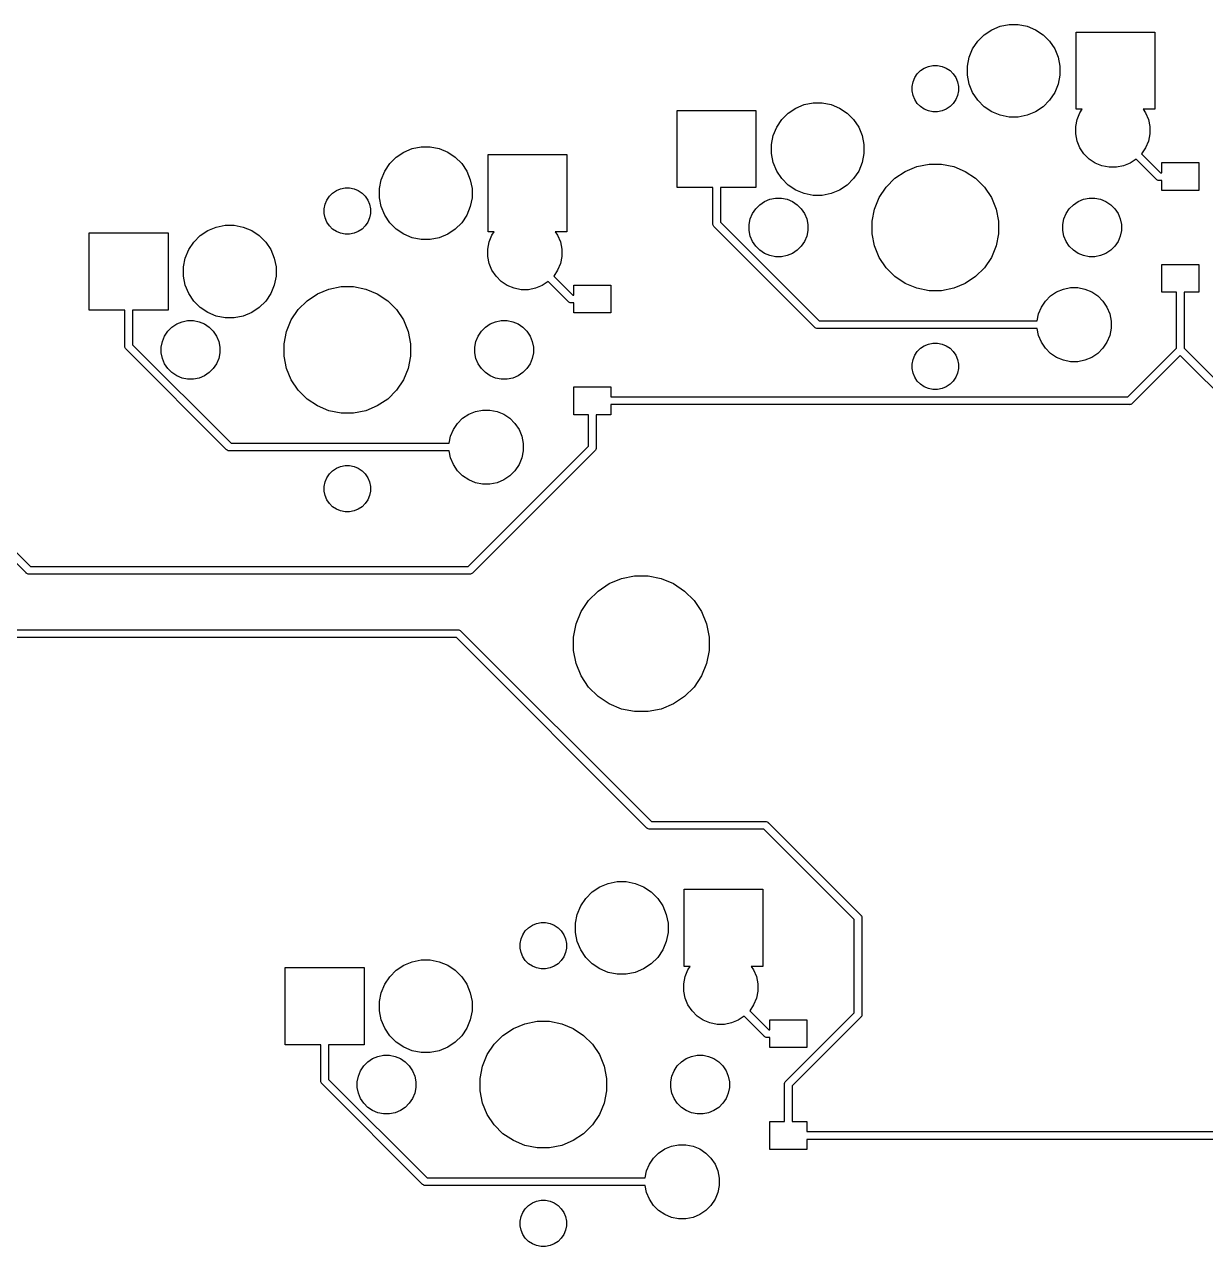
# Model space of a CAD drawing. Extents: x 52 to 337, y -160 to -34.
# Drawn here: x 97.49 to 135.76, y -132.25 to -92.64 of the extents above; entities that cross this region are included whole.
import ezdxf

# ---------------------------------------------------------------- set-up
doc = ezdxf.new("R2010")
doc.units = 0
doc.layers.add('BLACK', color=7, linetype='CONTINUOUS')

msp = doc.modelspace()

# ---------------------------------------------------------------- linework, layer by layer
at = {"layer": 'BLACK', "linetype": 'CONTINUOUS'}
for p, q in [((129.102, -92.6964), (129.392, -92.6388)), ((129.392, -92.6388), (129.688, -92.6388)), ((129.688, -92.6388), (129.978, -92.6964)), ((128.375, -93.1826), (128.584, -92.9736)), ((128.584, -92.9736), (128.829, -92.8095)), ((128.829, -92.8095), (129.102, -92.6964)), ((129.978, -92.6964), (130.251, -92.8095)), ((130.251, -92.8095), (130.496, -92.9736)), ((130.496, -92.9736), (130.705, -93.1826)), ((131.567, -95.3888), (131.567, -92.8888)), ((131.567, -92.8888), (134.117, -92.8888)), ((134.117, -92.8888), (134.117, -95.3888)), ((128.098, -93.7012), (128.211, -93.4282)), ((128.211, -93.4282), (128.375, -93.1826)), ((130.705, -93.1826), (130.869, -93.4282)), ((130.869, -93.4282), (130.982, -93.7012)), ((128.04, -93.991), (128.098, -93.7012)), ((130.982, -93.7012), (131.04, -93.991)), ((126.335, -94.3635), (126.417, -94.2407)), ((126.417, -94.2407), (126.522, -94.1362)), ((126.522, -94.1362), (126.645, -94.0541)), ((126.645, -94.0541), (126.781, -93.9976)), ((126.781, -93.9976), (126.926, -93.9688)), ((126.926, -93.9688), (127.074, -93.9688)), ((127.074, -93.9688), (127.219, -93.9976)), ((127.219, -93.9976), (127.355, -94.0541)), ((127.355, -94.0541), (127.478, -94.1362)), ((127.478, -94.1362), (127.583, -94.2407)), ((127.583, -94.2407), (127.665, -94.3635)), ((128.04, -94.2865), (128.04, -93.991)), ((131.04, -93.991), (131.04, -94.2865)), ((126.25, -94.6449), (126.279, -94.5)), ((126.25, -94.7926), (126.25, -94.6449)), ((126.279, -94.5), (126.335, -94.3635)), ((127.665, -94.3635), (127.721, -94.5)), ((127.721, -94.5), (127.75, -94.6449)), ((127.75, -94.6449), (127.75, -94.7926)), ((128.098, -94.5763), (128.04, -94.2865)), ((128.211, -94.8493), (128.098, -94.5763)), ((130.982, -94.5763), (130.869, -94.8493)), ((131.04, -94.2865), (130.982, -94.5763)), ((126.279, -94.9375), (126.25, -94.7926)), ((126.335, -95.074), (126.279, -94.9375)), ((127.721, -94.9375), (127.665, -95.074)), ((127.75, -94.7926), (127.721, -94.9375)), ((128.375, -95.0949), (128.211, -94.8493)), ((130.869, -94.8493), (130.705, -95.0949)), ((118.64, -97.9287), (118.64, -95.4287)), ((118.64, -95.4287), (121.19, -95.4287)), ((121.19, -95.4287), (121.19, -97.9287)), ((122.234, -95.5136), (122.479, -95.3495)), ((122.479, -95.3495), (122.752, -95.2364)), ((122.752, -95.2364), (123.042, -95.1787)), ((123.042, -95.1787), (123.338, -95.1787)), ((123.338, -95.1787), (123.628, -95.2364)), ((123.628, -95.2364), (123.901, -95.3495)), ((123.901, -95.3495), (124.146, -95.5136)), ((126.417, -95.1968), (126.335, -95.074)), ((126.522, -95.3013), (126.417, -95.1968)), ((126.645, -95.3834), (126.522, -95.3013)), ((126.781, -95.4399), (126.645, -95.3834)), ((126.926, -95.4688), (126.781, -95.4399)), ((127.219, -95.4399), (127.074, -95.4688)), ((127.355, -95.3834), (127.219, -95.4399)), ((127.478, -95.3013), (127.355, -95.3834)), ((127.583, -95.1968), (127.478, -95.3013)), ((127.665, -95.074), (127.583, -95.1968)), ((128.584, -95.3039), (128.375, -95.0949)), ((128.829, -95.468), (128.584, -95.3039)), ((130.496, -95.3039), (130.251, -95.468)), ((130.705, -95.0949), (130.496, -95.3039)), ((131.761, -95.3888), (131.567, -95.3888)), ((131.687, -95.5003), (131.761, -95.3888)), ((134.117, -95.3888), (133.739, -95.3888)), ((133.739, -95.3888), (133.813, -95.5003)), ((121.861, -95.9682), (122.025, -95.7226)), ((122.025, -95.7226), (122.234, -95.5136)), ((124.146, -95.5136), (124.355, -95.7226)), ((124.355, -95.7226), (124.519, -95.9682)), ((127.074, -95.4688), (126.926, -95.4688)), ((129.102, -95.5811), (128.829, -95.468)), ((129.392, -95.6388), (129.102, -95.5811)), ((129.688, -95.6388), (129.392, -95.6388)), ((129.978, -95.5811), (129.688, -95.6388)), ((130.251, -95.468), (129.978, -95.5811)), ((131.55, -95.9506), (131.596, -95.7187)), ((131.596, -95.7187), (131.687, -95.5003)), ((133.813, -95.5003), (133.904, -95.7187)), ((133.904, -95.7187), (133.95, -95.9506)), ((121.69, -96.531), (121.748, -96.2412)), ((121.748, -96.2412), (121.861, -95.9682)), ((124.519, -95.9682), (124.632, -96.2412)), ((124.632, -96.2412), (124.69, -96.531)), ((131.55, -96.1869), (131.55, -95.9506)), ((131.596, -96.4188), (131.55, -96.1869)), ((133.95, -96.1869), (133.904, -96.4188)), ((133.95, -95.9506), (133.95, -96.1869)), ((110.052, -96.6651), (110.342, -96.6075)), ((110.342, -96.6075), (110.638, -96.6075)), ((110.638, -96.6075), (110.928, -96.6651)), ((121.69, -96.8265), (121.69, -96.531)), ((124.69, -96.531), (124.69, -96.8265)), ((131.687, -96.6372), (131.596, -96.4188)), ((131.818, -96.8337), (131.687, -96.6372)), ((133.813, -96.6372), (133.686, -96.8279)), ((133.904, -96.4188), (133.813, -96.6372)), ((109.325, -97.1513), (109.534, -96.9424)), ((109.534, -96.9424), (109.779, -96.7782)), ((109.779, -96.7782), (110.052, -96.6651)), ((110.928, -96.6651), (111.201, -96.7782)), ((111.201, -96.7782), (111.446, -96.9424)), ((111.446, -96.9424), (111.655, -97.1513)), ((112.517, -99.3575), (112.517, -96.8575)), ((112.517, -96.8575), (115.067, -96.8575)), ((115.067, -96.8575), (115.067, -99.3575)), ((121.748, -97.1163), (121.69, -96.8265)), ((124.69, -96.8265), (124.632, -97.1163)), ((131.985, -97.0009), (131.818, -96.8337)), ((132.182, -97.1322), (131.985, -97.0009)), ((133.509, -97.0047), (133.318, -97.1322)), ((134.157, -97.6528), (133.509, -97.0047)), ((133.686, -96.8279), (134.302, -97.4437)), ((109.048, -97.67), (109.161, -97.397)), ((109.161, -97.397), (109.325, -97.1513)), ((111.655, -97.1513), (111.819, -97.397)), ((111.819, -97.397), (111.932, -97.67)), ((121.861, -97.3893), (121.748, -97.1163)), ((122.025, -97.6349), (121.861, -97.3893)), ((124.519, -97.3893), (124.355, -97.6349)), ((124.632, -97.1163), (124.519, -97.3893)), ((125.693, -97.6264), (126.029, -97.4021)), ((126.029, -97.4021), (126.402, -97.2475)), ((126.402, -97.2475), (126.798, -97.1687)), ((126.798, -97.1687), (127.202, -97.1687)), ((127.202, -97.1687), (127.598, -97.2475)), ((127.598, -97.2475), (127.971, -97.4021)), ((127.971, -97.4021), (128.307, -97.6264)), ((132.4, -97.2226), (132.182, -97.1322)), ((132.632, -97.2687), (132.4, -97.2226)), ((132.868, -97.2687), (132.632, -97.2687)), ((133.1, -97.2226), (132.868, -97.2687)), ((133.318, -97.1322), (133.1, -97.2226)), ((134.338, -97.4437), (134.338, -97.1187)), ((134.338, -97.1187), (135.537, -97.1187)), ((135.537, -97.1187), (135.537, -98.0187)), ((108.99, -97.9598), (109.048, -97.67)), ((111.932, -97.67), (111.99, -97.9598)), ((122.234, -97.8439), (122.025, -97.6349)), ((124.355, -97.6349), (124.146, -97.8439)), ((125.408, -97.912), (125.693, -97.6264)), ((128.307, -97.6264), (128.592, -97.912)), ((134.161, -97.6576), (134.157, -97.6528)), ((134.166, -97.6615), (134.161, -97.6576)), ((134.176, -97.67), (134.166, -97.6615)), ((134.166, -97.6615), (134.166, -97.6615)), ((134.18, -97.6732), (134.176, -97.67)), ((134.202, -97.6848), (134.18, -97.6732)), ((134.225, -97.6919), (134.202, -97.6848)), ((134.244, -97.6937), (134.225, -97.6919)), ((134.25, -97.6944), (134.244, -97.6937)), ((134.244, -97.6937), (134.244, -97.6937)), ((134.256, -97.6937), (134.25, -97.6944)), ((134.338, -97.6937), (134.256, -97.6937)), ((134.302, -97.4437), (134.338, -97.4437)), ((134.338, -98.0187), (134.338, -97.6937)), ((107.285, -98.3322), (107.367, -98.2094)), ((107.367, -98.2094), (107.472, -98.1049)), ((107.472, -98.1049), (107.595, -98.0229)), ((107.595, -98.0229), (107.731, -97.9663)), ((107.731, -97.9663), (107.876, -97.9375)), ((107.876, -97.9375), (108.024, -97.9375)), ((108.024, -97.9375), (108.169, -97.9663)), ((108.169, -97.9663), (108.305, -98.0229)), ((108.305, -98.0229), (108.428, -98.1049)), ((108.428, -98.1049), (108.533, -98.2094)), ((108.533, -98.2094), (108.615, -98.3322)), ((108.99, -98.2552), (108.99, -97.9598)), ((111.99, -97.9598), (111.99, -98.2552)), ((119.79, -97.9287), (118.64, -97.9287)), ((119.79, -99.0946), (119.79, -97.9287)), ((121.19, -97.9287), (120.04, -97.9287)), ((120.04, -97.9287), (120.04, -99.049)), ((122.479, -98.008), (122.234, -97.8439)), ((122.752, -98.1211), (122.479, -98.008)), ((123.042, -98.1787), (122.752, -98.1211)), ((123.338, -98.1787), (123.042, -98.1787)), ((123.628, -98.1211), (123.338, -98.1787)), ((123.901, -98.008), (123.628, -98.1211)), ((124.146, -97.8439), (123.901, -98.008)), ((125.183, -98.2477), (125.408, -97.912)), ((128.592, -97.912), (128.817, -98.2477)), ((135.537, -98.0187), (134.338, -98.0187)), ((107.2, -98.6136), (107.229, -98.4687)), ((107.2, -98.7614), (107.2, -98.6136)), ((107.229, -98.4687), (107.285, -98.3322)), ((108.615, -98.3322), (108.671, -98.4687)), ((108.671, -98.4687), (108.7, -98.6136)), ((108.7, -98.6136), (108.7, -98.7614)), ((109.048, -98.545), (108.99, -98.2552)), ((109.161, -98.818), (109.048, -98.545)), ((111.932, -98.545), (111.819, -98.818)), ((111.99, -98.2552), (111.932, -98.545)), ((121.078, -98.7688), (121.182, -98.6132)), ((121.182, -98.6132), (121.314, -98.4808)), ((121.314, -98.4808), (121.47, -98.3769)), ((121.47, -98.3769), (121.643, -98.3053)), ((121.643, -98.3053), (121.826, -98.2687)), ((121.826, -98.2687), (122.014, -98.2687)), ((122.014, -98.2687), (122.197, -98.3053)), ((122.197, -98.3053), (122.37, -98.3769)), ((122.37, -98.3769), (122.526, -98.4808)), ((122.526, -98.4808), (122.658, -98.6132)), ((122.658, -98.6132), (122.762, -98.7688)), ((124.95, -99.0168), (125.029, -98.6208)), ((125.029, -98.6208), (125.183, -98.2477)), ((128.817, -98.2477), (128.971, -98.6208)), ((128.971, -98.6208), (129.05, -99.0168)), ((131.238, -98.7688), (131.342, -98.6132)), ((131.342, -98.6132), (131.474, -98.4808)), ((131.474, -98.4808), (131.63, -98.3769)), ((131.63, -98.3769), (131.803, -98.3053)), ((131.803, -98.3053), (131.986, -98.2687)), ((131.986, -98.2687), (132.174, -98.2687)), ((132.174, -98.2687), (132.357, -98.3053)), ((132.357, -98.3053), (132.53, -98.3769)), ((132.53, -98.3769), (132.686, -98.4808)), ((132.686, -98.4808), (132.818, -98.6132)), ((132.818, -98.6132), (132.922, -98.7688)), ((107.229, -98.9063), (107.2, -98.7614)), ((107.285, -99.0428), (107.229, -98.9063)), ((108.671, -98.9063), (108.615, -99.0428)), ((108.7, -98.7614), (108.671, -98.9063)), ((109.325, -99.0637), (109.161, -98.818)), ((111.819, -98.818), (111.655, -99.0637)), ((120.97, -99.1252), (121.007, -98.9416)), ((121.007, -98.9416), (121.078, -98.7688)), ((122.762, -98.7688), (122.833, -98.9416)), ((122.833, -98.9416), (122.87, -99.1252)), ((124.95, -99.4207), (124.95, -99.0168)), ((129.05, -99.0168), (129.05, -99.4207)), ((131.13, -99.1252), (131.167, -98.9416)), ((131.167, -98.9416), (131.238, -98.7688)), ((132.922, -98.7688), (132.993, -98.9416)), ((132.993, -98.9416), (133.03, -99.1252)), ((99.59, -101.897), (99.59, -99.3975)), ((99.59, -99.3975), (102.14, -99.3975)), ((102.14, -99.3975), (102.14, -101.897)), ((103.184, -99.4824), (103.429, -99.3182)), ((103.429, -99.3182), (103.702, -99.2051)), ((103.702, -99.2051), (103.992, -99.1475)), ((103.992, -99.1475), (104.288, -99.1475)), ((104.288, -99.1475), (104.578, -99.2051)), ((104.578, -99.2051), (104.851, -99.3182)), ((104.851, -99.3182), (105.096, -99.4824)), ((107.367, -99.1656), (107.285, -99.0428)), ((107.472, -99.2701), (107.367, -99.1656)), ((107.595, -99.3521), (107.472, -99.2701)), ((107.731, -99.4087), (107.595, -99.3521)), ((107.876, -99.4375), (107.731, -99.4087)), ((108.169, -99.4087), (108.024, -99.4375)), ((108.305, -99.3521), (108.169, -99.4087)), ((108.428, -99.2701), (108.305, -99.3521)), ((108.533, -99.1656), (108.428, -99.2701)), ((108.615, -99.0428), (108.533, -99.1656)), ((109.534, -99.2726), (109.325, -99.0637)), ((109.779, -99.4368), (109.534, -99.2726)), ((111.446, -99.2726), (111.201, -99.4368)), ((111.655, -99.0637), (111.446, -99.2726)), ((112.711, -99.3575), (112.517, -99.3575)), ((112.637, -99.4691), (112.711, -99.3575)), ((115.067, -99.3575), (114.689, -99.3575)), ((114.689, -99.3575), (114.763, -99.4691)), ((119.789, -99.1008), (119.79, -99.0946)), ((119.79, -99.1069), (119.789, -99.1008)), ((119.792, -99.1253), (119.79, -99.1069)), ((119.79, -99.1069), (119.79, -99.1069)), ((119.799, -99.1488), (119.792, -99.1253)), ((119.811, -99.1705), (119.799, -99.1488)), ((119.826, -99.1896), (119.811, -99.1705)), ((119.831, -99.1935), (119.826, -99.1896)), ((123.09, -102.453), (119.831, -99.1935)), ((120.04, -99.049), (123.235, -102.244)), ((120.97, -99.3123), (120.97, -99.1252)), ((121.007, -99.4959), (120.97, -99.3123)), ((122.87, -99.3123), (122.833, -99.4959)), ((122.87, -99.1252), (122.87, -99.3123)), ((125.029, -99.8167), (124.95, -99.4207)), ((129.05, -99.4207), (128.971, -99.8167)), ((131.13, -99.3123), (131.13, -99.1252)), ((131.167, -99.4959), (131.13, -99.3123)), ((133.03, -99.3123), (132.993, -99.4959)), ((133.03, -99.1252), (133.03, -99.3123)), ((102.811, -99.937), (102.975, -99.6913)), ((102.975, -99.6913), (103.184, -99.4824)), ((105.096, -99.4824), (105.305, -99.6913)), ((105.305, -99.6913), (105.469, -99.937)), ((108.024, -99.4375), (107.876, -99.4375)), ((110.052, -99.5499), (109.779, -99.4368)), ((110.342, -99.6075), (110.052, -99.5499)), ((110.638, -99.6075), (110.342, -99.6075)), ((110.928, -99.5499), (110.638, -99.6075)), ((111.201, -99.4368), (110.928, -99.5499)), ((112.5, -99.9193), (112.546, -99.6875)), ((112.546, -99.6875), (112.637, -99.4691)), ((114.763, -99.4691), (114.854, -99.6875)), ((114.854, -99.6875), (114.9, -99.9193)), ((121.078, -99.6687), (121.007, -99.4959)), ((121.182, -99.8243), (121.078, -99.6687)), ((122.762, -99.6687), (122.658, -99.8243)), ((122.833, -99.4959), (122.762, -99.6687)), ((125.183, -100.19), (125.029, -99.8167)), ((128.971, -99.8167), (128.817, -100.19)), ((131.238, -99.6687), (131.167, -99.4959)), ((131.342, -99.8243), (131.238, -99.6687)), ((132.922, -99.6687), (132.818, -99.8243)), ((132.993, -99.4959), (132.922, -99.6687)), ((102.64, -100.5), (102.698, -100.21)), ((102.698, -100.21), (102.811, -99.937)), ((105.469, -99.937), (105.582, -100.21)), ((105.582, -100.21), (105.64, -100.5)), ((112.5, -100.156), (112.5, -99.9193)), ((112.546, -100.388), (112.5, -100.156)), ((114.9, -100.156), (114.854, -100.388)), ((114.9, -99.9193), (114.9, -100.156)), ((121.314, -99.9567), (121.182, -99.8243)), ((121.47, -100.061), (121.314, -99.9567)), ((121.643, -100.132), (121.47, -100.061)), ((121.826, -100.169), (121.643, -100.132)), ((122.014, -100.169), (121.826, -100.169)), ((122.197, -100.132), (122.014, -100.169)), ((122.37, -100.061), (122.197, -100.132)), ((122.526, -99.9567), (122.37, -100.061)), ((122.658, -99.8243), (122.526, -99.9567)), ((125.408, -100.526), (125.183, -100.19)), ((128.817, -100.19), (128.592, -100.526)), ((131.474, -99.9567), (131.342, -99.8243)), ((131.63, -100.061), (131.474, -99.9567)), ((131.803, -100.132), (131.63, -100.061)), ((131.986, -100.169), (131.803, -100.132)), ((132.174, -100.169), (131.986, -100.169)), ((132.357, -100.132), (132.174, -100.169)), ((132.53, -100.061), (132.357, -100.132)), ((132.686, -99.9567), (132.53, -100.061)), ((132.818, -99.8243), (132.686, -99.9567)), ((102.64, -100.795), (102.64, -100.5)), ((105.64, -100.5), (105.64, -100.795)), ((112.637, -100.606), (112.546, -100.388)), ((112.768, -100.802), (112.637, -100.606)), ((114.763, -100.606), (114.636, -100.797)), ((114.854, -100.388), (114.763, -100.606)), ((125.693, -100.811), (125.408, -100.526)), ((128.592, -100.526), (128.307, -100.811)), ((134.338, -101.319), (134.338, -100.419)), ((134.338, -100.419), (135.537, -100.419)), ((135.537, -100.419), (135.537, -101.319)), ((102.698, -101.085), (102.64, -100.795)), ((105.64, -100.795), (105.582, -101.085)), ((112.935, -100.97), (112.768, -100.802)), ((113.132, -101.101), (112.935, -100.97)), ((114.459, -100.973), (114.268, -101.101)), ((115.107, -101.622), (114.459, -100.973)), ((114.636, -100.797), (115.252, -101.412)), ((126.029, -101.035), (125.693, -100.811)), ((128.307, -100.811), (127.971, -101.035)), ((102.811, -101.358), (102.698, -101.085)), ((102.975, -101.604), (102.811, -101.358)), ((105.469, -101.358), (105.305, -101.604)), ((105.582, -101.085), (105.469, -101.358)), ((106.643, -101.595), (106.979, -101.371)), ((106.979, -101.371), (107.352, -101.216)), ((107.352, -101.216), (107.748, -101.137)), ((107.748, -101.137), (108.152, -101.137)), ((108.152, -101.137), (108.548, -101.216)), ((108.548, -101.216), (108.921, -101.371)), ((108.921, -101.371), (109.257, -101.595)), ((113.35, -101.191), (113.132, -101.101)), ((113.582, -101.237), (113.35, -101.191)), ((113.818, -101.237), (113.582, -101.237)), ((114.05, -101.191), (113.818, -101.237)), ((114.268, -101.101), (114.05, -101.191)), ((115.287, -101.412), (115.287, -101.087)), ((115.287, -101.087), (116.487, -101.087)), ((116.487, -101.087), (116.487, -101.987)), ((126.402, -101.19), (126.029, -101.035)), ((126.798, -101.269), (126.402, -101.19)), ((127.202, -101.269), (126.798, -101.269)), ((127.598, -101.19), (127.202, -101.269)), ((127.971, -101.035), (127.598, -101.19)), ((130.735, -101.437), (130.932, -101.305)), ((130.932, -101.305), (131.15, -101.215)), ((131.15, -101.215), (131.382, -101.169)), ((131.382, -101.169), (131.618, -101.169)), ((131.618, -101.169), (131.85, -101.215)), ((131.85, -101.215), (132.068, -101.305)), ((132.068, -101.305), (132.265, -101.437)), ((134.813, -101.319), (134.338, -101.319)), ((134.812, -103.136), (134.813, -101.319)), ((135.537, -101.319), (135.062, -101.319)), ((135.062, -101.319), (135.062, -103.136)), ((103.184, -101.813), (102.975, -101.604)), ((105.305, -101.604), (105.096, -101.813)), ((106.358, -101.881), (106.643, -101.595)), ((109.257, -101.595), (109.542, -101.881)), ((115.111, -101.626), (115.107, -101.622)), ((115.116, -101.63), (115.111, -101.626)), ((115.128, -101.64), (115.116, -101.63)), ((115.116, -101.63), (115.116, -101.63)), ((115.13, -101.642), (115.128, -101.64)), ((115.152, -101.654), (115.13, -101.642)), ((115.175, -101.661), (115.152, -101.654)), ((115.194, -101.662), (115.175, -101.661)), ((115.2, -101.663), (115.194, -101.662)), ((115.194, -101.662), (115.194, -101.662)), ((115.206, -101.662), (115.2, -101.663)), ((115.287, -101.662), (115.206, -101.662)), ((115.252, -101.412), (115.287, -101.412)), ((115.287, -101.987), (115.287, -101.662)), ((130.346, -102.019), (130.437, -101.8)), ((130.437, -101.8), (130.568, -101.604)), ((130.568, -101.604), (130.735, -101.437)), ((132.265, -101.437), (132.432, -101.604)), ((132.432, -101.604), (132.563, -101.8)), ((132.563, -101.8), (132.654, -102.019)), ((100.74, -101.897), (99.59, -101.897)), ((100.74, -103.063), (100.74, -101.897)), ((102.14, -101.897), (100.99, -101.897)), ((100.99, -101.897), (100.99, -103.018)), ((103.429, -101.977), (103.184, -101.813)), ((103.702, -102.09), (103.429, -101.977)), ((103.992, -102.147), (103.702, -102.09)), ((104.288, -102.147), (103.992, -102.147)), ((104.578, -102.09), (104.288, -102.147)), ((104.851, -101.977), (104.578, -102.09)), ((105.096, -101.813), (104.851, -101.977)), ((106.133, -102.216), (106.358, -101.881)), ((109.542, -101.881), (109.767, -102.216)), ((116.487, -101.987), (115.287, -101.987)), ((130.301, -102.244), (130.346, -102.019)), ((132.654, -102.019), (132.7, -102.251)), ((102.028, -102.738), (102.132, -102.582)), ((102.132, -102.582), (102.264, -102.45)), ((102.264, -102.45), (102.42, -102.346)), ((102.42, -102.346), (102.593, -102.274)), ((102.593, -102.274), (102.776, -102.237)), ((102.776, -102.237), (102.964, -102.237)), ((102.964, -102.237), (103.147, -102.274)), ((103.147, -102.274), (103.32, -102.346)), ((103.32, -102.346), (103.476, -102.45)), ((103.476, -102.45), (103.608, -102.582)), ((103.608, -102.582), (103.712, -102.738)), ((105.9, -102.986), (105.979, -102.59)), ((105.979, -102.59), (106.133, -102.216)), ((109.767, -102.216), (109.921, -102.59)), ((109.921, -102.59), (110, -102.986)), ((112.188, -102.738), (112.292, -102.582)), ((112.292, -102.582), (112.424, -102.45)), ((112.424, -102.45), (112.58, -102.346)), ((112.58, -102.346), (112.753, -102.274)), ((112.753, -102.274), (112.936, -102.237)), ((112.936, -102.237), (113.124, -102.237)), ((113.124, -102.237), (113.307, -102.274)), ((113.307, -102.274), (113.48, -102.346)), ((113.48, -102.346), (113.636, -102.45)), ((113.636, -102.45), (113.768, -102.582)), ((113.768, -102.582), (113.872, -102.738)), ((123.094, -102.458), (123.09, -102.453)), ((123.099, -102.461), (123.094, -102.458)), ((123.113, -102.473), (123.099, -102.461)), ((123.099, -102.461), (123.099, -102.461)), ((123.135, -102.485), (123.113, -102.473)), ((123.158, -102.492), (123.135, -102.485)), ((123.177, -102.494), (123.158, -102.492)), ((123.183, -102.494), (123.177, -102.494)), ((123.177, -102.494), (123.177, -102.494)), ((123.189, -102.494), (123.183, -102.494)), ((130.301, -102.494), (123.189, -102.494)), ((123.235, -102.244), (130.301, -102.244)), ((130.346, -102.719), (130.301, -102.494)), ((132.7, -102.487), (132.654, -102.719)), ((132.7, -102.251), (132.7, -102.487)), ((101.92, -103.094), (101.957, -102.91)), ((101.957, -102.91), (102.028, -102.738)), ((103.712, -102.738), (103.783, -102.91)), ((103.783, -102.91), (103.82, -103.094)), ((105.9, -103.389), (105.9, -102.986)), ((110, -102.986), (110, -103.389)), ((112.08, -103.094), (112.117, -102.91)), ((112.117, -102.91), (112.188, -102.738)), ((113.872, -102.738), (113.943, -102.91)), ((113.943, -102.91), (113.98, -103.094)), ((126.781, -102.998), (126.926, -102.969)), ((126.926, -102.969), (127.074, -102.969)), ((127.074, -102.969), (127.219, -102.998)), ((130.437, -102.937), (130.346, -102.719)), ((130.568, -103.134), (130.437, -102.937)), ((132.563, -102.937), (132.432, -103.134)), ((132.654, -102.719), (132.563, -102.937)), ((100.739, -103.07), (100.74, -103.063)), ((100.74, -103.076), (100.739, -103.07)), ((100.742, -103.094), (100.74, -103.076)), ((100.74, -103.076), (100.74, -103.076)), ((100.749, -103.118), (100.742, -103.094)), ((100.761, -103.139), (100.749, -103.118)), ((100.776, -103.158), (100.761, -103.139)), ((100.781, -103.162), (100.776, -103.158)), ((104.04, -106.422), (100.781, -103.162)), ((100.99, -103.018), (104.185, -106.212)), ((101.92, -103.281), (101.92, -103.094)), ((101.957, -103.465), (101.92, -103.281)), ((103.82, -103.281), (103.783, -103.465)), ((103.82, -103.094), (103.82, -103.281)), ((112.08, -103.281), (112.08, -103.094)), ((112.117, -103.465), (112.08, -103.281)), ((113.98, -103.281), (113.943, -103.465)), ((113.98, -103.094), (113.98, -103.281)), ((126.279, -103.5), (126.335, -103.363)), ((126.335, -103.363), (126.417, -103.241)), ((126.417, -103.241), (126.522, -103.136)), ((126.522, -103.136), (126.645, -103.054)), ((126.645, -103.054), (126.781, -102.998)), ((127.219, -102.998), (127.355, -103.054)), ((127.355, -103.054), (127.478, -103.136)), ((127.478, -103.136), (127.583, -103.241)), ((127.583, -103.241), (127.665, -103.363)), ((127.665, -103.363), (127.721, -103.5)), ((130.735, -103.301), (130.568, -103.134)), ((130.932, -103.432), (130.735, -103.301)), ((132.265, -103.301), (132.068, -103.432)), ((132.432, -103.134), (132.265, -103.301)), ((133.236, -104.712), (134.812, -103.136)), ((134.938, -103.364), (133.38, -104.922)), ((140.42, -108.847), (134.938, -103.364)), ((135.062, -103.136), (140.564, -108.638)), ((102.028, -103.637), (101.957, -103.465)), ((102.132, -103.793), (102.028, -103.637)), ((103.712, -103.637), (103.608, -103.793)), ((103.783, -103.465), (103.712, -103.637)), ((105.979, -103.785), (105.9, -103.389)), ((110, -103.389), (109.921, -103.785)), ((112.188, -103.637), (112.117, -103.465)), ((112.292, -103.793), (112.188, -103.637)), ((113.872, -103.637), (113.768, -103.793)), ((113.943, -103.465), (113.872, -103.637)), ((126.25, -103.645), (126.279, -103.5)), ((126.25, -103.793), (126.25, -103.645)), ((127.721, -103.5), (127.75, -103.645)), ((127.75, -103.645), (127.75, -103.793)), ((131.15, -103.523), (130.932, -103.432)), ((131.382, -103.569), (131.15, -103.523)), ((131.618, -103.569), (131.382, -103.569)), ((131.85, -103.523), (131.618, -103.569)), ((132.068, -103.432), (131.85, -103.523)), ((102.264, -103.925), (102.132, -103.793)), ((102.42, -104.029), (102.264, -103.925)), ((102.593, -104.101), (102.42, -104.029)), ((102.776, -104.137), (102.593, -104.101)), ((102.964, -104.137), (102.776, -104.137)), ((103.147, -104.101), (102.964, -104.137)), ((103.32, -104.029), (103.147, -104.101)), ((103.476, -103.925), (103.32, -104.029)), ((103.608, -103.793), (103.476, -103.925)), ((106.133, -104.159), (105.979, -103.785)), ((106.358, -104.494), (106.133, -104.159)), ((109.767, -104.159), (109.542, -104.494)), ((109.921, -103.785), (109.767, -104.159)), ((112.424, -103.925), (112.292, -103.793)), ((112.58, -104.029), (112.424, -103.925)), ((112.753, -104.101), (112.58, -104.029)), ((112.936, -104.137), (112.753, -104.101)), ((113.124, -104.137), (112.936, -104.137)), ((113.307, -104.101), (113.124, -104.137)), ((113.48, -104.029), (113.307, -104.101)), ((113.636, -103.925), (113.48, -104.029)), ((113.768, -103.793), (113.636, -103.925)), ((126.279, -103.938), (126.25, -103.793)), ((126.335, -104.074), (126.279, -103.938)), ((126.417, -104.197), (126.335, -104.074)), ((127.665, -104.074), (127.583, -104.197)), ((127.721, -103.938), (127.665, -104.074)), ((127.75, -103.793), (127.721, -103.938)), ((106.643, -104.78), (106.358, -104.494)), ((109.542, -104.494), (109.257, -104.78)), ((115.287, -105.287), (115.287, -104.387)), ((115.287, -104.387), (116.487, -104.387)), ((116.487, -104.387), (116.487, -104.712)), ((126.522, -104.301), (126.417, -104.197)), ((126.645, -104.383), (126.522, -104.301)), ((126.781, -104.44), (126.645, -104.383)), ((126.926, -104.469), (126.781, -104.44)), ((127.074, -104.469), (126.926, -104.469)), ((127.219, -104.44), (127.074, -104.469)), ((127.355, -104.383), (127.219, -104.44)), ((127.478, -104.301), (127.355, -104.383)), ((127.583, -104.197), (127.478, -104.301)), ((106.979, -105.004), (106.643, -104.78)), ((109.257, -104.78), (108.921, -105.004)), ((116.487, -104.712), (133.236, -104.712)), ((133.281, -104.962), (116.487, -104.962)), ((116.487, -104.962), (116.487, -105.287)), ((133.287, -104.963), (133.281, -104.962)), ((133.294, -104.962), (133.287, -104.963)), ((133.312, -104.961), (133.294, -104.962)), ((133.294, -104.962), (133.294, -104.962)), ((133.336, -104.954), (133.312, -104.961)), ((133.357, -104.942), (133.336, -104.954)), ((133.376, -104.926), (133.357, -104.942)), ((133.38, -104.922), (133.376, -104.926)), ((107.352, -105.159), (106.979, -105.004)), ((107.748, -105.237), (107.352, -105.159)), ((108.152, -105.237), (107.748, -105.237)), ((108.548, -105.159), (108.152, -105.237)), ((108.921, -105.004), (108.548, -105.159)), ((111.685, -105.405), (111.882, -105.274)), ((111.882, -105.274), (112.1, -105.184)), ((112.1, -105.184), (112.332, -105.137)), ((112.332, -105.137), (112.568, -105.137)), ((112.568, -105.137), (112.8, -105.184)), ((112.8, -105.184), (113.018, -105.274)), ((113.018, -105.274), (113.215, -105.405)), ((115.763, -105.287), (115.287, -105.287)), ((115.762, -106.311), (115.763, -105.287)), ((116.487, -105.287), (116.012, -105.287)), ((116.012, -105.287), (116.012, -106.356)), ((111.387, -105.769), (111.518, -105.573)), ((111.518, -105.573), (111.685, -105.405)), ((113.215, -105.405), (113.382, -105.573)), ((113.382, -105.573), (113.513, -105.769)), ((111.251, -106.212), (111.296, -105.987)), ((111.296, -105.987), (111.387, -105.769)), ((113.513, -105.769), (113.604, -105.987)), ((113.604, -105.987), (113.65, -106.219)), ((104.044, -106.426), (104.04, -106.422)), ((104.049, -106.43), (104.044, -106.426)), ((104.063, -106.442), (104.049, -106.43)), ((104.049, -106.43), (104.049, -106.43)), ((104.081, -106.451), (104.063, -106.442)), ((104.085, -106.454), (104.081, -106.451)), ((104.108, -106.461), (104.085, -106.454)), ((104.127, -106.462), (104.108, -106.461)), ((104.133, -106.463), (104.127, -106.462)), ((104.127, -106.462), (104.127, -106.462)), ((104.139, -106.462), (104.133, -106.463)), ((111.251, -106.462), (104.139, -106.462)), ((104.185, -106.212), (111.251, -106.212)), ((111.296, -106.688), (111.251, -106.462)), ((111.867, -110.206), (115.762, -106.311)), ((115.972, -106.455), (112.011, -110.415)), ((113.65, -106.456), (113.604, -106.688)), ((113.65, -106.219), (113.65, -106.456)), ((115.976, -106.451), (115.972, -106.455)), ((115.98, -106.447), (115.976, -106.451)), ((115.992, -106.432), (115.98, -106.447)), ((115.98, -106.447), (115.98, -106.447)), ((116.004, -106.411), (115.992, -106.432)), ((116.011, -106.387), (116.004, -106.411)), ((116.004, -106.411), (116.004, -106.411)), ((116.012, -106.369), (116.011, -106.387)), ((116.012, -106.356), (116.013, -106.363)), ((116.013, -106.363), (116.012, -106.369)), ((116.012, -106.369), (116.012, -106.369)), ((107.731, -106.966), (107.876, -106.938)), ((107.876, -106.938), (108.024, -106.938)), ((108.024, -106.938), (108.169, -106.966)), ((111.387, -106.906), (111.296, -106.688)), ((111.518, -107.102), (111.387, -106.906)), ((113.513, -106.906), (113.382, -107.102)), ((113.604, -106.688), (113.513, -106.906)), ((107.229, -107.469), (107.285, -107.332)), ((107.285, -107.332), (107.367, -107.209)), ((107.367, -107.209), (107.472, -107.105)), ((107.472, -107.105), (107.595, -107.023)), ((107.595, -107.023), (107.731, -106.966)), ((108.169, -106.966), (108.305, -107.023)), ((108.305, -107.023), (108.428, -107.105)), ((108.428, -107.105), (108.533, -107.209)), ((108.533, -107.209), (108.615, -107.332)), ((108.615, -107.332), (108.671, -107.469)), ((111.685, -107.27), (111.518, -107.102)), ((111.882, -107.401), (111.685, -107.27)), ((113.215, -107.27), (113.018, -107.401)), ((113.382, -107.102), (113.215, -107.27)), ((107.2, -107.614), (107.229, -107.469)), ((107.2, -107.761), (107.2, -107.614)), ((108.671, -107.469), (108.7, -107.614)), ((108.7, -107.614), (108.7, -107.761)), ((112.1, -107.491), (111.882, -107.401)), ((112.332, -107.537), (112.1, -107.491)), ((112.568, -107.537), (112.332, -107.537)), ((112.8, -107.491), (112.568, -107.537)), ((113.018, -107.401), (112.8, -107.491)), ((107.229, -107.906), (107.2, -107.761)), ((107.285, -108.043), (107.229, -107.906)), ((107.367, -108.166), (107.285, -108.043)), ((108.615, -108.043), (108.533, -108.166)), ((108.671, -107.906), (108.615, -108.043)), ((108.7, -107.761), (108.671, -107.906)), ((107.472, -108.27), (107.367, -108.166)), ((107.595, -108.352), (107.472, -108.27)), ((107.731, -108.409), (107.595, -108.352)), ((107.876, -108.438), (107.731, -108.409)), ((108.024, -108.438), (107.876, -108.438)), ((108.169, -108.409), (108.024, -108.438)), ((108.305, -108.352), (108.169, -108.409)), ((108.428, -108.27), (108.305, -108.352)), ((108.533, -108.166), (108.428, -108.27)), ((97.5385, -110.415), (96.8375, -109.714)), ((96.9625, -109.486), (97.683, -110.206)), ((97.5424, -110.42), (97.5385, -110.415)), ((97.5472, -110.424), (97.5424, -110.42)), ((97.5615, -110.436), (97.5472, -110.424)), ((97.5832, -110.447), (97.5615, -110.436)), ((97.6067, -110.454), (97.5832, -110.447)), ((97.6251, -110.456), (97.6067, -110.454)), ((97.6312, -110.457), (97.6251, -110.456)), ((97.6251, -110.456), (97.6251, -110.456)), ((97.6374, -110.456), (97.6312, -110.457)), ((111.913, -110.456), (97.6374, -110.456)), ((97.683, -110.206), (111.867, -110.206)), ((111.919, -110.457), (111.913, -110.456)), ((111.925, -110.456), (111.919, -110.457)), ((111.943, -110.454), (111.925, -110.456)), ((111.925, -110.456), (111.925, -110.456)), ((111.967, -110.447), (111.943, -110.454)), ((111.989, -110.436), (111.967, -110.447)), ((112.008, -110.42), (111.989, -110.436)), ((112.011, -110.415), (112.008, -110.42)), ((116.833, -110.597), (117.258, -110.512)), ((117.258, -110.512), (117.692, -110.512)), ((117.692, -110.512), (118.117, -110.597)), ((116.073, -111.004), (116.433, -110.763)), ((116.433, -110.763), (116.833, -110.597)), ((118.117, -110.597), (118.517, -110.763)), ((118.517, -110.763), (118.877, -111.004)), ((115.766, -111.31), (116.073, -111.004)), ((118.877, -111.004), (119.184, -111.31)), ((115.36, -112.071), (115.525, -111.67)), ((115.525, -111.67), (115.766, -111.31)), ((119.184, -111.31), (119.425, -111.67)), ((119.425, -111.67), (119.59, -112.071)), ((115.275, -112.496), (115.36, -112.071)), ((119.59, -112.071), (119.675, -112.496)), ((83.9029, -112.263), (111.531, -112.263)), ((111.531, -112.263), (111.538, -112.262)), ((111.538, -112.262), (111.544, -112.263)), ((111.544, -112.263), (111.544, -112.263)), ((111.544, -112.263), (111.562, -112.264)), ((111.562, -112.264), (111.586, -112.271)), ((111.586, -112.271), (111.607, -112.283)), ((111.607, -112.283), (111.626, -112.299)), ((111.626, -112.299), (111.63, -112.303)), ((111.63, -112.303), (117.802, -118.475)), ((111.486, -112.513), (83.8572, -112.513)), ((117.657, -118.684), (111.486, -112.513)), ((115.275, -112.929), (115.275, -112.496)), ((119.675, -112.496), (119.675, -112.929)), ((115.36, -113.354), (115.275, -112.929)), ((119.675, -112.929), (119.59, -113.354)), ((115.525, -113.755), (115.36, -113.354)), ((119.59, -113.354), (119.425, -113.755)), ((115.766, -114.115), (115.525, -113.755)), ((119.425, -113.755), (119.184, -114.115)), ((116.073, -114.421), (115.766, -114.115)), ((116.433, -114.662), (116.073, -114.421)), ((118.877, -114.421), (118.517, -114.662)), ((119.184, -114.115), (118.877, -114.421)), ((116.833, -114.828), (116.433, -114.662)), ((117.258, -114.912), (116.833, -114.828)), ((118.117, -114.828), (117.692, -114.912)), ((118.517, -114.662), (118.117, -114.828)), ((117.692, -114.912), (117.258, -114.912)), ((117.661, -118.689), (117.657, -118.684)), ((117.666, -118.693), (117.661, -118.689)), ((117.678, -118.702), (117.666, -118.693)), ((117.666, -118.693), (117.666, -118.693)), ((117.68, -118.704), (117.678, -118.702)), ((117.702, -118.716), (117.68, -118.704)), ((117.725, -118.723), (117.702, -118.716)), ((117.744, -118.725), (117.725, -118.723)), ((117.75, -118.726), (117.744, -118.725)), ((117.744, -118.725), (117.744, -118.725)), ((117.756, -118.725), (117.75, -118.726)), ((121.448, -118.725), (117.756, -118.725)), ((117.802, -118.475), (121.494, -118.475)), ((124.375, -121.652), (121.448, -118.725)), ((121.494, -118.475), (121.5, -118.474)), ((121.5, -118.474), (121.506, -118.475)), ((121.506, -118.475), (121.506, -118.475)), ((121.506, -118.475), (121.525, -118.477)), ((121.525, -118.477), (121.548, -118.484)), ((121.548, -118.484), (121.57, -118.496)), ((121.57, -118.496), (121.589, -118.511)), ((121.589, -118.511), (121.593, -118.516)), ((121.593, -118.516), (124.584, -121.507)), ((115.675, -120.964), (115.884, -120.755)), ((115.884, -120.755), (116.129, -120.591)), ((116.129, -120.591), (116.402, -120.478)), ((116.402, -120.478), (116.692, -120.42)), ((116.692, -120.42), (116.988, -120.42)), ((116.988, -120.42), (117.278, -120.478)), ((117.278, -120.478), (117.551, -120.591)), ((117.551, -120.591), (117.796, -120.755)), ((117.796, -120.755), (118.005, -120.964)), ((118.867, -123.17), (118.867, -120.67)), ((118.867, -120.67), (121.417, -120.67)), ((121.417, -120.67), (121.417, -123.17)), ((115.398, -121.482), (115.511, -121.209)), ((115.511, -121.209), (115.675, -120.964)), ((118.005, -120.964), (118.169, -121.209)), ((118.169, -121.209), (118.282, -121.482)), ((115.34, -121.772), (115.398, -121.482)), ((118.282, -121.482), (118.34, -121.772)), ((124.584, -121.507), (124.589, -121.511)), ((124.589, -121.511), (124.593, -121.516)), ((124.593, -121.516), (124.604, -121.53)), ((124.604, -121.53), (124.616, -121.552)), ((124.616, -121.552), (124.623, -121.575)), ((124.623, -121.575), (124.625, -121.594)), ((124.625, -121.594), (124.625, -121.594)), ((124.625, -121.594), (124.626, -121.6)), ((124.626, -121.6), (124.625, -121.606)), ((124.625, -121.606), (124.625, -124.716)), ((113.717, -122.022), (113.822, -121.917)), ((113.822, -121.917), (113.945, -121.835)), ((113.945, -121.835), (114.081, -121.779)), ((114.081, -121.779), (114.226, -121.75)), ((114.226, -121.75), (114.374, -121.75)), ((114.374, -121.75), (114.519, -121.779)), ((114.519, -121.779), (114.655, -121.835)), ((114.655, -121.835), (114.778, -121.917)), ((114.778, -121.917), (114.883, -122.022)), ((115.34, -122.068), (115.34, -121.772)), ((118.34, -121.772), (118.34, -122.068)), ((124.375, -124.671), (124.375, -121.652)), ((113.55, -122.426), (113.579, -122.281)), ((113.579, -122.281), (113.635, -122.145)), ((113.635, -122.145), (113.717, -122.022)), ((114.883, -122.022), (114.965, -122.145)), ((114.965, -122.145), (115.021, -122.281)), ((115.021, -122.281), (115.05, -122.426)), ((115.398, -122.358), (115.34, -122.068)), ((115.511, -122.631), (115.398, -122.358)), ((118.282, -122.358), (118.169, -122.631)), ((118.34, -122.068), (118.282, -122.358)), ((113.55, -122.574), (113.55, -122.426)), ((113.579, -122.719), (113.55, -122.574)), ((113.635, -122.855), (113.579, -122.719)), ((115.021, -122.719), (114.965, -122.855)), ((115.05, -122.574), (115.021, -122.719)), ((115.05, -122.426), (115.05, -122.574)), ((115.675, -122.876), (115.511, -122.631)), ((118.169, -122.631), (118.005, -122.876)), ((109.534, -123.295), (109.779, -123.131)), ((109.779, -123.131), (110.052, -123.018)), ((110.052, -123.018), (110.342, -122.96)), ((110.342, -122.96), (110.638, -122.96)), ((110.638, -122.96), (110.928, -123.018)), ((110.928, -123.018), (111.201, -123.131)), ((111.201, -123.131), (111.446, -123.295)), ((113.717, -122.978), (113.635, -122.855)), ((113.822, -123.083), (113.717, -122.978)), ((113.945, -123.165), (113.822, -123.083)), ((114.081, -123.221), (113.945, -123.165)), ((114.655, -123.165), (114.519, -123.221)), ((114.778, -123.083), (114.655, -123.165)), ((114.883, -122.978), (114.778, -123.083)), ((114.965, -122.855), (114.883, -122.978)), ((115.884, -123.085), (115.675, -122.876)), ((116.129, -123.249), (115.884, -123.085)), ((117.796, -123.085), (117.551, -123.249)), ((118.005, -122.876), (117.796, -123.085)), ((119.061, -123.17), (118.867, -123.17)), ((118.987, -123.282), (119.061, -123.17)), ((121.417, -123.17), (121.039, -123.17)), ((121.039, -123.17), (121.113, -123.282)), ((105.94, -125.71), (105.94, -123.21)), ((105.94, -123.21), (108.49, -123.21)), ((108.49, -123.21), (108.49, -125.71)), ((109.161, -123.749), (109.325, -123.504)), ((109.325, -123.504), (109.534, -123.295)), ((111.446, -123.295), (111.655, -123.504)), ((111.655, -123.504), (111.819, -123.749)), ((114.226, -123.25), (114.081, -123.221)), ((114.374, -123.25), (114.226, -123.25)), ((114.519, -123.221), (114.374, -123.25)), ((116.402, -123.362), (116.129, -123.249)), ((116.692, -123.42), (116.402, -123.362)), ((116.988, -123.42), (116.692, -123.42)), ((117.278, -123.362), (116.988, -123.42)), ((117.551, -123.249), (117.278, -123.362)), ((118.85, -123.732), (118.896, -123.5)), ((118.896, -123.5), (118.987, -123.282)), ((121.113, -123.282), (121.204, -123.5)), ((121.204, -123.5), (121.25, -123.732)), ((109.048, -124.022), (109.161, -123.749)), ((111.819, -123.749), (111.932, -124.022)), ((118.85, -123.968), (118.85, -123.732)), ((118.896, -124.2), (118.85, -123.968)), ((121.25, -123.968), (121.204, -124.2)), ((121.25, -123.732), (121.25, -123.968)), ((108.99, -124.312), (109.048, -124.022)), ((108.99, -124.608), (108.99, -124.312)), ((111.932, -124.022), (111.99, -124.312)), ((111.99, -124.312), (111.99, -124.608)), ((118.987, -124.418), (118.896, -124.2)), ((121.204, -124.2), (121.113, -124.418)), ((109.048, -124.898), (108.99, -124.608)), ((111.99, -124.608), (111.932, -124.898)), ((119.118, -124.615), (118.987, -124.418)), ((119.285, -124.782), (119.118, -124.615)), ((121.113, -124.418), (120.986, -124.609)), ((120.986, -124.609), (121.602, -125.225)), ((122.153, -126.892), (124.375, -124.671)), ((124.616, -124.771), (124.604, -124.792)), ((124.619, -124.762), (124.616, -124.771)), ((124.623, -124.747), (124.619, -124.762)), ((124.625, -124.729), (124.623, -124.747)), ((124.625, -124.716), (124.626, -124.723)), ((124.626, -124.723), (124.625, -124.729)), ((124.625, -124.729), (124.625, -124.729)), ((109.161, -125.171), (109.048, -124.898)), ((109.325, -125.416), (109.161, -125.171)), ((111.819, -125.171), (111.655, -125.416)), ((111.932, -124.898), (111.819, -125.171)), ((113.329, -125.183), (113.702, -125.029)), ((113.702, -125.029), (114.098, -124.95)), ((114.098, -124.95), (114.502, -124.95)), ((114.502, -124.95), (114.898, -125.029)), ((114.898, -125.029), (115.271, -125.183)), ((119.482, -124.913), (119.285, -124.782)), ((119.7, -125.004), (119.482, -124.913)), ((119.932, -125.05), (119.7, -125.004)), ((120.168, -125.05), (119.932, -125.05)), ((120.4, -125.004), (120.168, -125.05)), ((120.618, -124.913), (120.4, -125.004)), ((120.809, -124.786), (120.618, -124.913)), ((121.457, -125.434), (120.809, -124.786)), ((121.637, -125.225), (121.637, -124.9)), ((121.637, -124.9), (122.837, -124.9)), ((124.584, -124.815), (122.362, -127.037)), ((122.837, -124.9), (122.837, -125.8)), ((124.589, -124.811), (124.584, -124.815)), ((124.593, -124.807), (124.589, -124.811)), ((124.604, -124.792), (124.593, -124.807)), ((124.593, -124.807), (124.593, -124.807)), ((109.534, -125.625), (109.325, -125.416)), ((111.655, -125.416), (111.446, -125.625)), ((112.708, -125.693), (112.993, -125.408)), ((112.993, -125.408), (113.329, -125.183)), ((115.271, -125.183), (115.607, -125.408)), ((115.607, -125.408), (115.892, -125.693)), ((121.461, -125.439), (121.457, -125.434)), ((121.466, -125.443), (121.461, -125.439)), ((121.478, -125.452), (121.466, -125.443)), ((121.466, -125.443), (121.466, -125.443)), ((121.48, -125.454), (121.478, -125.452)), ((121.502, -125.466), (121.48, -125.454)), ((121.525, -125.473), (121.502, -125.466)), ((121.544, -125.475), (121.525, -125.473)), ((121.55, -125.476), (121.544, -125.475)), ((121.544, -125.475), (121.544, -125.475)), ((121.556, -125.475), (121.55, -125.476)), ((121.637, -125.475), (121.556, -125.475)), ((121.602, -125.225), (121.637, -125.225)), ((121.637, -125.8), (121.637, -125.475)), ((107.09, -125.71), (105.94, -125.71)), ((107.09, -126.876), (107.09, -125.71)), ((108.49, -125.71), (107.34, -125.71)), ((107.34, -125.71), (107.34, -126.83)), ((109.779, -125.789), (109.534, -125.625)), ((110.052, -125.902), (109.779, -125.789)), ((110.342, -125.96), (110.052, -125.902)), ((110.638, -125.96), (110.342, -125.96)), ((110.928, -125.902), (110.638, -125.96)), ((111.201, -125.789), (110.928, -125.902)), ((111.446, -125.625), (111.201, -125.789)), ((112.483, -126.029), (112.708, -125.693)), ((115.892, -125.693), (116.117, -126.029)), ((122.837, -125.8), (121.637, -125.8)), ((108.482, -126.394), (108.614, -126.262)), ((108.614, -126.262), (108.77, -126.158)), ((108.77, -126.158), (108.943, -126.087)), ((108.943, -126.087), (109.126, -126.05)), ((109.126, -126.05), (109.314, -126.05)), ((109.314, -126.05), (109.497, -126.087)), ((109.497, -126.087), (109.67, -126.158)), ((109.67, -126.158), (109.826, -126.262)), ((109.826, -126.262), (109.958, -126.394)), ((112.329, -126.402), (112.483, -126.029)), ((116.117, -126.029), (116.271, -126.402)), ((118.642, -126.394), (118.774, -126.262)), ((118.774, -126.262), (118.93, -126.158)), ((118.93, -126.158), (119.103, -126.087)), ((119.103, -126.087), (119.286, -126.05)), ((119.286, -126.05), (119.474, -126.05)), ((119.474, -126.05), (119.657, -126.087)), ((119.657, -126.087), (119.83, -126.158)), ((119.83, -126.158), (119.986, -126.262)), ((119.986, -126.262), (120.118, -126.394)), ((108.27, -126.906), (108.307, -126.723)), ((108.307, -126.723), (108.378, -126.55)), ((108.378, -126.55), (108.482, -126.394)), ((109.958, -126.394), (110.062, -126.55)), ((110.062, -126.55), (110.133, -126.723)), ((110.133, -126.723), (110.17, -126.906)), ((112.25, -126.798), (112.329, -126.402)), ((116.271, -126.402), (116.35, -126.798)), ((118.43, -126.906), (118.467, -126.723)), ((118.467, -126.723), (118.538, -126.55)), ((118.538, -126.55), (118.642, -126.394)), ((120.118, -126.394), (120.222, -126.55)), ((120.222, -126.55), (120.293, -126.723)), ((120.293, -126.723), (120.33, -126.906)), ((107.089, -126.882), (107.09, -126.876)), ((107.092, -126.907), (107.089, -126.882)), ((107.099, -126.93), (107.092, -126.907)), ((107.111, -126.952), (107.099, -126.93)), ((107.122, -126.966), (107.111, -126.952)), ((107.126, -126.971), (107.122, -126.966)), ((107.131, -126.975), (107.126, -126.971)), ((110.39, -130.234), (107.131, -126.975)), ((107.34, -126.83), (110.535, -130.025)), ((108.27, -127.094), (108.27, -126.906)), ((108.307, -127.277), (108.27, -127.094)), ((110.17, -127.094), (110.133, -127.277)), ((110.17, -126.906), (110.17, -127.094)), ((112.25, -127.202), (112.25, -126.798)), ((116.35, -126.798), (116.35, -127.202)), ((118.43, -127.094), (118.43, -126.906)), ((118.467, -127.277), (118.43, -127.094)), ((120.33, -127.094), (120.293, -127.277)), ((120.33, -126.906), (120.33, -127.094)), ((122.112, -126.979), (122.114, -126.96)), ((122.112, -126.985), (122.112, -126.979)), ((122.112, -126.979), (122.112, -126.979)), ((122.112, -126.991), (122.112, -126.985)), ((122.113, -128.2), (122.112, -126.991)), ((122.114, -126.96), (122.121, -126.937)), ((122.121, -126.937), (122.133, -126.915)), ((122.133, -126.915), (122.149, -126.896)), ((122.149, -126.896), (122.153, -126.892)), ((122.362, -127.037), (122.362, -128.2)), ((108.378, -127.45), (108.307, -127.277)), ((108.482, -127.606), (108.378, -127.45)), ((110.062, -127.45), (109.958, -127.606)), ((110.133, -127.277), (110.062, -127.45)), ((112.329, -127.598), (112.25, -127.202)), ((116.35, -127.202), (116.271, -127.598)), ((118.538, -127.45), (118.467, -127.277)), ((118.642, -127.606), (118.538, -127.45)), ((120.222, -127.45), (120.118, -127.606)), ((120.293, -127.277), (120.222, -127.45)), ((108.614, -127.738), (108.482, -127.606)), ((108.77, -127.842), (108.614, -127.738)), ((108.943, -127.913), (108.77, -127.842)), ((109.126, -127.95), (108.943, -127.913)), ((109.497, -127.913), (109.314, -127.95)), ((109.67, -127.842), (109.497, -127.913)), ((109.826, -127.738), (109.67, -127.842)), ((109.958, -127.606), (109.826, -127.738)), ((112.483, -127.971), (112.329, -127.598)), ((116.271, -127.598), (116.117, -127.971)), ((118.774, -127.738), (118.642, -127.606)), ((118.93, -127.842), (118.774, -127.738)), ((119.103, -127.913), (118.93, -127.842)), ((119.286, -127.95), (119.103, -127.913)), ((119.657, -127.913), (119.474, -127.95)), ((119.83, -127.842), (119.657, -127.913)), ((119.986, -127.738), (119.83, -127.842)), ((120.118, -127.606), (119.986, -127.738)), ((109.314, -127.95), (109.126, -127.95)), ((112.708, -128.307), (112.483, -127.971)), ((112.993, -128.592), (112.708, -128.307)), ((115.892, -128.307), (115.607, -128.592)), ((116.117, -127.971), (115.892, -128.307)), ((119.474, -127.95), (119.286, -127.95)), ((121.637, -129.1), (121.637, -128.2)), ((121.637, -128.2), (122.113, -128.2)), ((122.362, -128.2), (122.837, -128.2)), ((122.837, -128.2), (122.837, -128.525)), ((113.329, -128.817), (112.993, -128.592)), ((115.607, -128.592), (115.271, -128.817)), ((122.837, -128.525), (151.492, -128.525)), ((113.702, -128.971), (113.329, -128.817)), ((114.098, -129.05), (113.702, -128.971)), ((114.502, -129.05), (114.098, -129.05)), ((114.898, -128.971), (114.502, -129.05)), ((115.271, -128.817), (114.898, -128.971)), ((118.035, -129.218), (118.232, -129.087)), ((118.232, -129.087), (118.45, -128.996)), ((118.45, -128.996), (118.682, -128.95)), ((118.682, -128.95), (118.918, -128.95)), ((118.918, -128.95), (119.15, -128.996)), ((119.15, -128.996), (119.368, -129.087)), ((119.368, -129.087), (119.565, -129.218)), ((122.837, -129.1), (121.637, -129.1)), ((151.538, -128.775), (122.837, -128.775)), ((122.837, -128.775), (122.837, -129.1)), ((117.737, -129.582), (117.868, -129.385)), ((117.868, -129.385), (118.035, -129.218)), ((119.565, -129.218), (119.732, -129.385)), ((119.732, -129.385), (119.863, -129.582)), ((117.601, -130.025), (117.646, -129.8)), ((117.646, -129.8), (117.737, -129.582)), ((119.863, -129.582), (119.954, -129.8)), ((119.954, -129.8), (120, -130.032)), ((110.394, -130.239), (110.39, -130.234)), ((110.399, -130.243), (110.394, -130.239)), ((110.413, -130.254), (110.399, -130.243)), ((110.399, -130.243), (110.399, -130.243)), ((110.431, -130.264), (110.413, -130.254)), ((110.435, -130.266), (110.431, -130.264)), ((110.458, -130.273), (110.435, -130.266)), ((110.477, -130.275), (110.458, -130.273)), ((110.483, -130.276), (110.477, -130.275)), ((110.477, -130.275), (110.477, -130.275)), ((110.489, -130.275), (110.483, -130.276)), ((117.601, -130.275), (110.489, -130.275)), ((110.535, -130.025), (117.601, -130.025)), ((117.646, -130.5), (117.601, -130.275)), ((120, -130.268), (119.954, -130.5)), ((120, -130.032), (120, -130.268)), ((117.737, -130.718), (117.646, -130.5)), ((119.954, -130.5), (119.863, -130.718)), ((113.635, -131.145), (113.717, -131.022)), ((113.717, -131.022), (113.822, -130.917)), ((113.822, -130.917), (113.945, -130.835)), ((113.945, -130.835), (114.081, -130.779)), ((114.081, -130.779), (114.226, -130.75)), ((114.226, -130.75), (114.374, -130.75)), ((114.374, -130.75), (114.519, -130.779)), ((114.519, -130.779), (114.655, -130.835)), ((114.655, -130.835), (114.778, -130.917)), ((114.778, -130.917), (114.883, -131.022)), ((114.883, -131.022), (114.965, -131.145)), ((117.868, -130.915), (117.737, -130.718)), ((118.035, -131.082), (117.868, -130.915)), ((118.232, -131.213), (118.035, -131.082)), ((119.565, -131.082), (119.368, -131.213)), ((119.732, -130.915), (119.565, -131.082)), ((119.863, -130.718), (119.732, -130.915)), ((113.55, -131.426), (113.579, -131.281)), ((113.55, -131.574), (113.55, -131.426)), ((113.579, -131.281), (113.635, -131.145)), ((114.965, -131.145), (115.021, -131.281)), ((115.021, -131.281), (115.05, -131.426)), ((115.05, -131.426), (115.05, -131.574)), ((118.45, -131.304), (118.232, -131.213)), ((118.682, -131.35), (118.45, -131.304)), ((118.918, -131.35), (118.682, -131.35)), ((119.15, -131.304), (118.918, -131.35)), ((119.368, -131.213), (119.15, -131.304)), ((113.579, -131.719), (113.55, -131.574)), ((113.635, -131.855), (113.579, -131.719)), ((113.717, -131.978), (113.635, -131.855)), ((114.965, -131.855), (114.883, -131.978)), ((115.021, -131.719), (114.965, -131.855)), ((115.05, -131.574), (115.021, -131.719)), ((113.822, -132.083), (113.717, -131.978)), ((113.945, -132.165), (113.822, -132.083)), ((114.081, -132.221), (113.945, -132.165)), ((114.226, -132.25), (114.081, -132.221)), ((114.374, -132.25), (114.226, -132.25)), ((114.519, -132.221), (114.374, -132.25)), ((114.655, -132.165), (114.519, -132.221)), ((114.778, -132.083), (114.655, -132.165)), ((114.883, -131.978), (114.778, -132.083))]:
    msp.add_line(p, q, dxfattribs=at)

doc.saveas('drawing.dxf')
